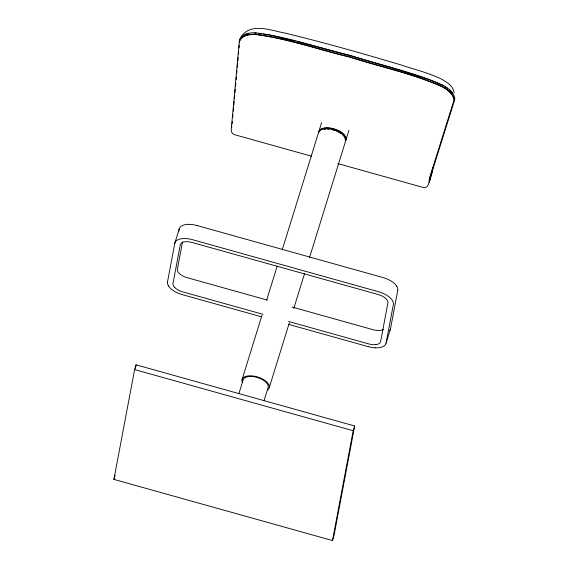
<?xml version="1.0" encoding="UTF-8"?>
<svg xmlns="http://www.w3.org/2000/svg" width="569" height="569" viewBox="0 0 569 569"><rect width="100%" height="100%" fill="white"/><g stroke="black" fill="none" stroke-linecap="round" stroke-linejoin="round"><path stroke-width="0.85" d="M232.735 117.292L232.97 114.661M233.29 111.147L233.61 107.641M233.852 105.002L234.172 101.495M234.407 98.857L234.727 95.35M234.969 92.711L235.282 89.205M235.523 86.566L235.843 83.06M236.163 79.546L236.398 76.915M236.718 73.401L236.96 70.769M237.28 67.256L237.6 63.742M237.835 61.111L238.155 57.597M238.475 54.091L238.717 51.452M239.03 47.945L239.272 45.314M239.513 42.675L239.826 39.169A23.685 12.674 18.3 0 1 256.235 32.874C288.184 36.971 318.796 47.924 350.035 55.371C380.803 65.264 412.845 71.872 442.483 85.001A23.685 12.703 16.5 0 1 454.83 99.326L429.944 178.566L429.254 182.279L432.468 169.477M232.102 123.829L232.337 121.681M231.697 125.699C231.092 128.743 230.452 133.274 234.172 134.576L311.627 156.247M432.981 167.421L431.899 173.381L429.73 180.601L430.392 177.101M113.907 479.39L134.618 369.573L136.083 364.836L354.658 425.996L333.946 535.82L332.481 540.55L113.907 479.39L115.123 475.442M135.429 368.321L136.083 364.836M167.514 281.883L174.783 243.34L179.178 229.136A16.857 8.251 17.2 0 1 183.723 225.025A17.02 8.329 17.2 0 1 189.69 224.342M178.694 231.711L179.178 229.136M182.542 241.811L177.379 269.201A11.224 5.491 17.2 0 0 179.143 273.305A11.323 5.541 17.2 0 0 182.528 275.794A11.224 5.491 17.2 0 0 187.187 277.686L267.373 300.119M332.481 540.55L353.193 430.733L354.658 425.996M375.576 347.844A17.02 8.329 17.2 0 0 381.543 347.161A16.857 8.251 17.2 0 0 386.088 343.043L393.357 304.5A16.857 8.251 17.2 0 0 392.382 300.439A17.02 8.329 17.2 0 0 388.463 296.406A16.857 8.251 17.2 0 0 378.62 291.762L192.614 239.713A16.857 8.251 17.2 0 0 185.238 238.553A17.02 8.329 17.2 0 0 179.327 239.222A16.857 8.251 17.2 0 0 174.783 243.34M386.088 343.043L390.483 328.846L397.752 290.304M429.922 178.396L431.352 173.232M241.996 379.829L261.968 315.297M266.697 300.019L277.21 266.057M282.203 249.926L318.476 132.755A14.204 6.949 17.2 0 1 333.427 129.718A14.204 6.949 17.2 0 1 345.796 140.401L309.529 257.572M321.592 122.698L318.768 131.809A14.204 6.949 17.2 0 1 335.134 129.206A14.204 6.949 17.2 0 1 345.525 140.792M238.88 393.72L243.084 380.135A13.066 6.394 17.2 0 1 256.847 377.332A13.066 6.394 17.2 0 1 268.219 387.169L264.016 400.754M269.315 387.475L289.287 322.943M293.76 308.512L304.536 273.703M346.087 139.455L348.911 130.344M241.178 36.715C251.036 22.077 271.306 30.626 284.955 33.073C323.946 42.533 362.567 53.429 400.989 64.944C414.73 69.496 428.912 72.91 441.971 79.311C447.248 82.484 453.393 86.061 454.098 92.839M232.01 126.851L231.469 126.937L239.385 40.605A23.685 12.674 18.3 0 1 255.787 34.304C287.743 38.393 318.356 49.361 349.594 56.8C380.362 66.694 412.404 73.301 442.049 86.438A23.685 12.689 16.6 0 1 454.382 100.763M259.009 33.543L261.605 33.891M263.333 34.119L265.922 34.467M267.65 34.695L269.379 34.922M270.232 35.122L295.347 41.16M297.004 41.565L300.311 42.383M301.165 42.611L349.131 55.406M337.886 163.595L423.805 187.635C427.013 187.926 428.77 184.776 429.005 181.98L429.396 178.41L453.842 100.642A23.123 12.426 16.6 0 0 441.779 86.616C412.205 73.529 380.241 66.943 349.544 57.071C318.384 49.659 287.85 38.692 255.972 34.624A23.123 12.397 18.2 0 0 239.926 40.783M197.009 225.516L383.015 277.565A16.857 8.251 17.2 0 1 392.852 282.21A17.02 8.329 17.2 0 1 396.778 286.243M292.11 307.047L373.15 329.721A11.224 5.491 17.2 0 0 380.156 330.418A11.323 5.541 17.2 0 0 383.463 329.394M262.978 314.323L182.791 291.883A11.224 5.491 17.2 0 1 178.133 289.998A11.323 5.541 17.2 0 1 174.719 287.473M288.568 321.478L368.755 343.918A11.224 5.491 17.2 0 0 375.796 344.615M261.605 316.826L182.258 294.621A16.857 8.251 17.2 0 1 172.414 289.977A17.02 8.329 17.2 0 1 168.495 285.944M288.91 324.465L368.264 346.67M134.618 369.573L353.193 430.733M349.985 55.634L399.431 70.115L429.936 79.852M430.705 80.186L442.22 85.186A23.123 12.426 16.6 0 1 443.749 86.004M242.266 382.14A14.204 6.949 17.2 0 1 257.672 376.998A14.204 6.949 17.2 0 1 267.594 389.943M319.316 131.965A13.635 6.672 17.2 0 1 333.669 129.042A13.635 6.672 17.2 0 1 345.539 139.305M324.138 129.255A13.635 6.672 17.2 0 1 325.795 129.071M327.424 129.049A13.635 6.672 17.2 0 1 329.081 129.163M331.684 129.576A13.635 6.672 17.2 0 1 335.049 130.514M336.727 131.169A13.635 6.672 17.2 0 1 339.074 132.307M339.771 132.712A13.635 6.672 17.2 0 1 341.265 133.701M342.602 134.796A13.635 6.672 17.2 0 1 345.248 140.251M390.483 328.846A16.857 8.251 17.2 0 1 389.701 330.603M375.632 347.83A16.857 8.251 17.2 0 1 368.321 346.656M168.538 285.987A16.857 8.251 17.2 0 1 167.563 281.925M189.633 224.357A16.857 8.251 17.2 0 1 196.952 225.523M396.728 286.2A16.857 8.251 17.2 0 1 397.71 290.261M174.747 287.501A11.224 5.491 17.2 0 1 173.012 283.426L180.245 244.876A11.224 5.491 17.2 0 1 181.803 242.792A11.323 5.541 17.2 0 1 185.11 241.761A11.224 5.491 17.2 0 1 192.08 242.472L378.079 294.5A11.224 5.491 17.2 0 1 382.738 296.385A11.323 5.541 17.2 0 1 386.152 298.91A11.224 5.491 17.2 0 1 387.894 302.978L380.625 341.507A11.224 5.491 17.2 0 1 379.068 343.591A11.323 5.541 17.2 0 1 375.76 344.622M245.986 34.41A23.123 12.397 18.3 0 1 248.525 33.656M254.556 33.109A23.123 12.397 18.3 0 1 256.413 33.194M445.228 86.886A23.123 12.426 16.6 0 1 447.298 88.309M449.112 89.788A23.123 12.426 16.6 0 1 452.647 93.892"/></g></svg>
